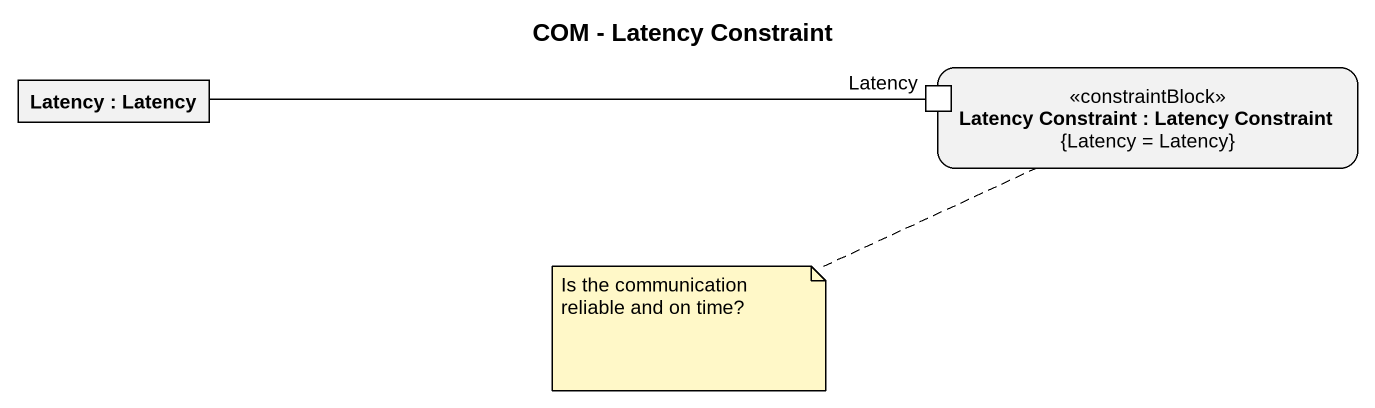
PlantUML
@startuml
title COM - Latency Constraint
rectangle "Latency : Latency" as Latency
rectangle "Latency Constraint : Latency Constraint\n{Latency = Latency}" as Latency_Constraint <<constraintBlock>> {
  port "Latency" as Latency_2
}
Latency -right- Latency_2
note left of Latency_Constraint : Is the communication reliable and on time?
@enduml
